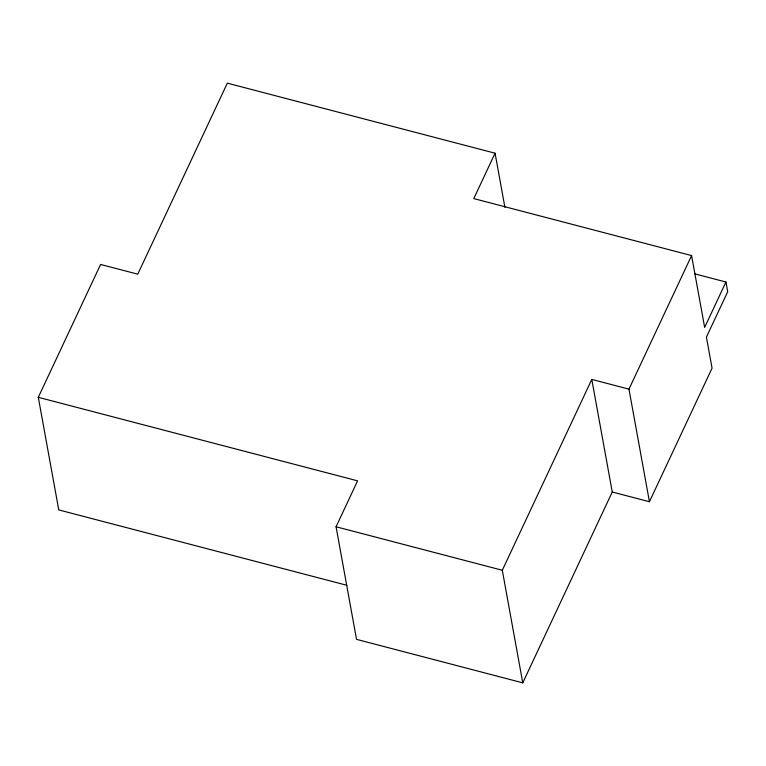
<?xml version="1.0" encoding="UTF-8"?>
<svg xmlns="http://www.w3.org/2000/svg" width="766" height="766" viewBox="0 0 766 766"><rect width="100%" height="100%" fill="white"/><g stroke="black" fill="none" stroke-linecap="round" stroke-linejoin="round"><path stroke-width="1.15" d="M346.816 585.272L58.762 509.907L38.3 397.315L100.595 264.452L137.756 274.171L227.33 83.149L495.066 153.2L504.909 207.366M495.066 153.2L473.781 198.595L691.593 255.585L704.653 327.417L725.938 282.012L694.819 273.874M612.254 492.002L649.434 501.73L628.972 389.138L591.792 379.409L612.254 492.002L522.766 682.851L356.525 639.361L336.063 526.759L357.588 480.847L38.3 397.315M522.766 682.851L502.305 570.258L591.792 379.409M628.972 389.138L691.593 255.585M649.434 501.73L712.054 368.178L706.415 337.117L727.7 291.722L725.938 282.012M336.063 526.759L502.305 570.258"/></g></svg>
